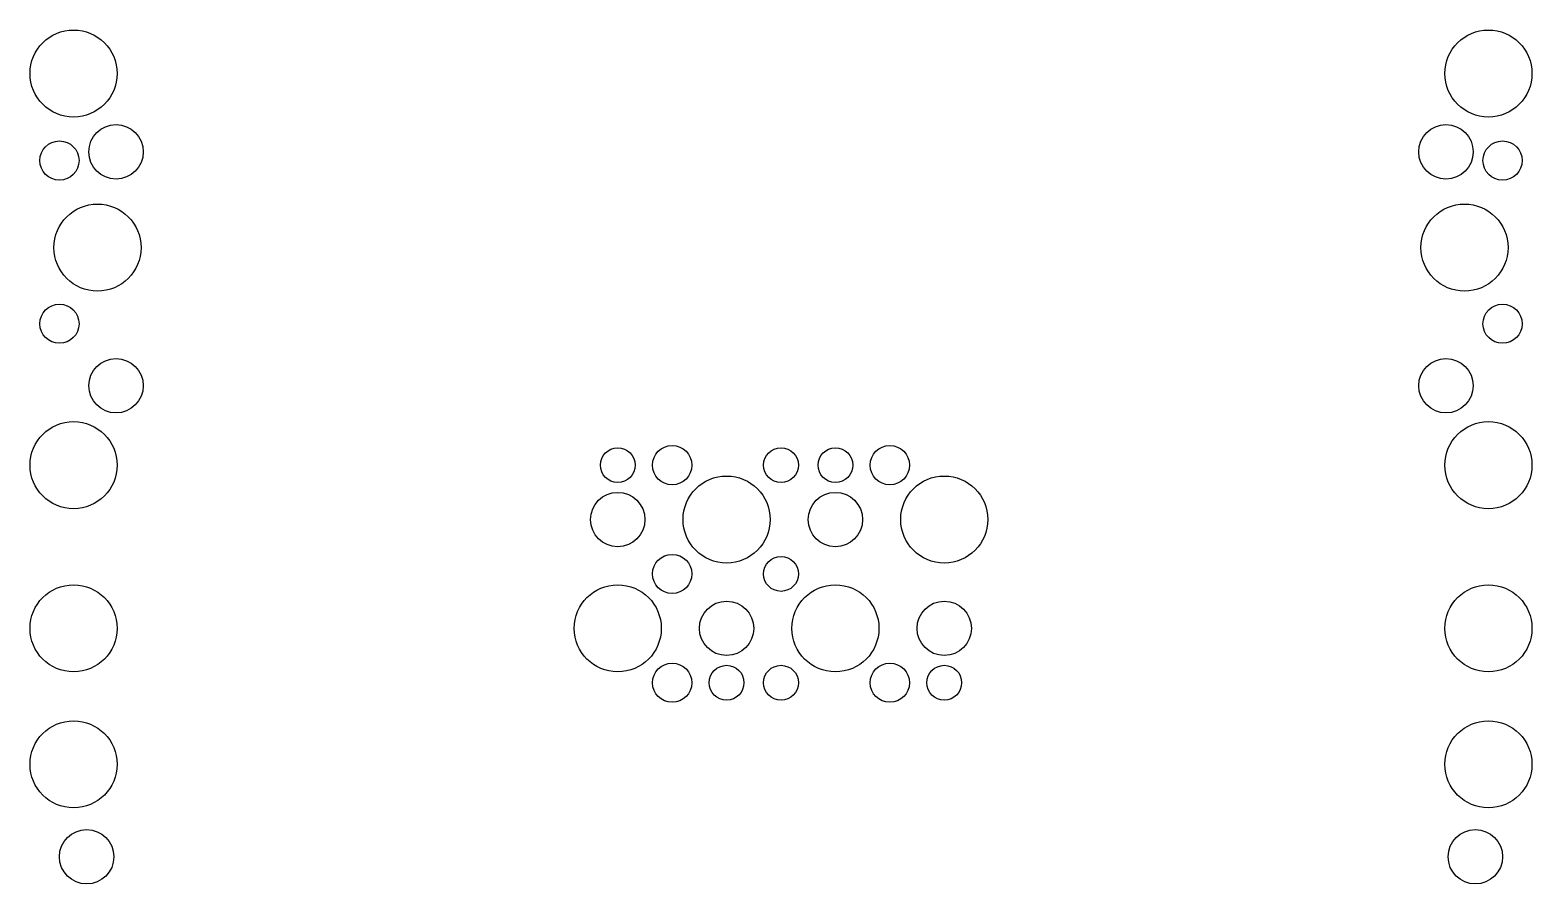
# Model space of a CAD drawing. Extents: x -690 to 690, y -385 to 400.
import ezdxf

# ---------------------------------------------------------------- set-up
doc = ezdxf.new("R2010")
doc.units = 0

msp = doc.modelspace()

# ---------------------------------------------------------------- linework, layer by layer
for centre, radius in [((-650, 360), 40), ((650, 360), 40), ((-611, 288), 25), ((611, 288), 25), ((-663, 280), 18), ((663, 280), 18), ((-628, 200), 40), ((628, 200), 40), ((-663, 130), 18), ((663, 130), 18), ((-611, 73), 25), ((611, 73), 25), ((-650, 0), 40), ((650, 0), 40), ((-150, 0), 16), ((-100, 0), 18), ((0, 0), 16), ((50, 0), 16), ((100, 0), 18), ((-50, -50), 40), ((150, -50), 40), ((-150, -50), 25), ((50, -50), 25), ((-100, -100), 18), ((0, -100), 16), ((-650, -150), 40), ((-650, -150), 40), ((-150, -150), 40), ((50, -150), 40), ((650, -150), 40), ((650, -150), 40), ((-50, -150), 25), ((150, -150), 25), ((-100, -200), 18), ((-50, -200), 16), ((0, -200), 16), ((100, -200), 18), ((150, -200), 16), ((-650, -275), 40), ((650, -275), 40), ((-638, -360), 25), ((638, -360), 25)]:
    msp.add_circle(centre, radius)

doc.saveas('drawing.dxf')
